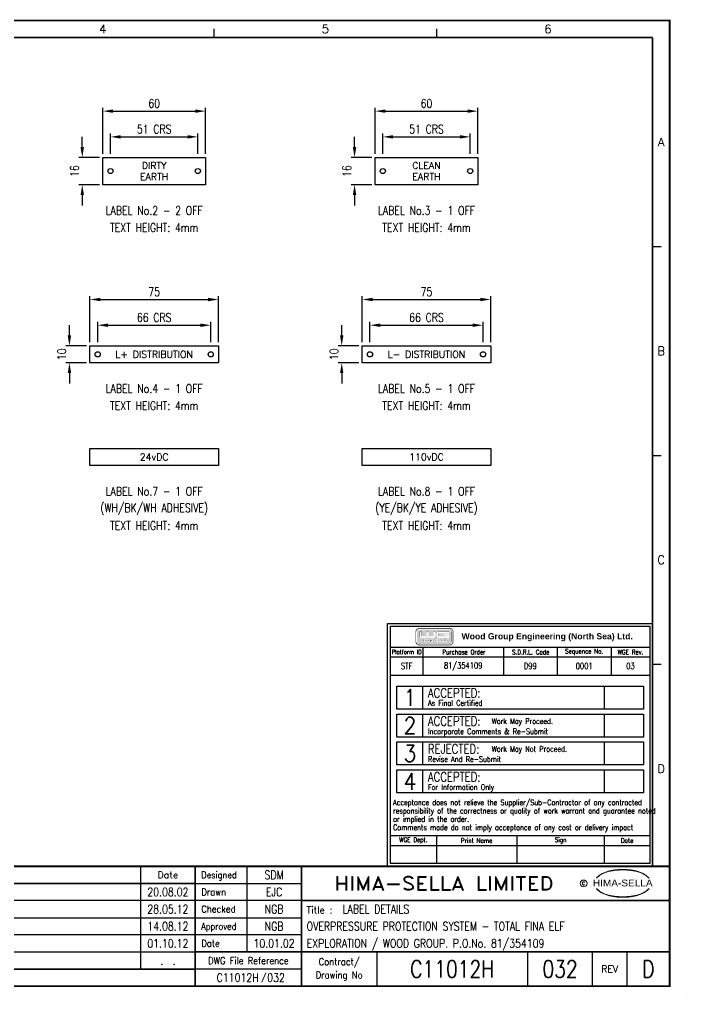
# Model space of a CAD drawing. Extents: x 0 to 828, y 0 to 570.
# Drawn here: x 438 to 828, y 0 to 570 of the extents above; entities that cross this region are included whole.
import ezdxf
from ezdxf.enums import TextEntityAlignment as Align

# ---------------------------------------------------------------- set-up
doc = ezdxf.new("R2010")
doc.units = 0
doc.header["$LTSCALE"] = 2
doc.header["$MEASUREMENT"] = 0
doc.linetypes.add('CONTINU', pattern=[0])
doc.layers.get('0').update_dxf_attribs({"linetype": 'CONTINUOUS'})
for name, color, linetype in [('COL', 2, 'CONTINU'), ('DIM', 3, 'CONTINUOUS'), ('ELAC003$', 7, 'CONTINUOUS'), ('LINE', 1, 'CONTINUOUS'), ('ROW', 2, 'CONTINU'), ('TEXT', 2, 'CONTINUOUS'), ('UPS', 2, 'CONTINUOUS')]:
    doc.layers.add(name, color=color, linetype=linetype)
doc.styles.add('ARIAL', font='ARIAL.TTF', dxfattribs={"height": 2.5})
doc.styles.add('ROMAND', font='ROMAND')
doc.styles.add('ROMANS', font='romans.shx', dxfattribs={"width": 0.8})
doc.dimstyles.get("Standard").update_dxf_attribs({"dimtxt": 0.18, "dimasz": 0.18, "dimexe": 0.18, "dimexo": 0.0625, "dimgap": 0.09, "dimtad": 0, "dimtih": 1, "dimtoh": 1, "dimdec": 4, "dimzin": 0, "dimdsep": 46, "dimtxsty": 'STANDARD', "dimcen": 0.09, "dimadec": 0, "dimazin": 0, "dimtfac": 1, "dimtdec": 4, "dimtofl": 0, "dimtmove": 0, "dimatfit": 3, "dimfxl": 1, "dimtolj": 1, "dimtzin": 0, "dimarcsym": 0})

# ---------------------------------------------------------------- blocks, each defined once
blk = doc.blocks.new('*D10')
at = {"layer": 'DIM'}
for p, q in [((646, 492), (646, 519)), ((652, 517), (700, 517)), ((706, 492), (706, 519))]:
    blk.add_line(p, q, dxfattribs=at)
for points in [[(652, 518), (652, 516), (646, 517)], [(700, 518), (700, 516), (706, 517)]]:
    blk.add_solid(points, dxfattribs=at)
at = {"layer": 'DIM', "color": 2, "insert": (676, 521.5), "char_height": 5, "attachment_point": 5, "style": 'ROMANS'}
blk.add_mtext('\\A1;60', dxfattribs=at)
blk = doc.blocks.new('*D11')
at = {"layer": 'DIM'}
for p, q in [((650.5, 492), (650.5, 504)), ((701.5, 492), (701.5, 504)), ((656.5, 502), (695.5, 502))]:
    blk.add_line(p, q, dxfattribs=at)
for points in [[(656.5, 503), (656.5, 501), (650.5, 502)], [(695.5, 503), (695.5, 501), (701.5, 502)]]:
    blk.add_solid(points, dxfattribs=at)
at = {"layer": 'DIM', "color": 2, "insert": (676, 506.5), "char_height": 5, "attachment_point": 5, "style": 'ROMANS'}
blk.add_mtext('\\A1;51 CRS', dxfattribs=at)
blk = doc.blocks.new('*D12')
at = {"layer": 'DIM'}
for p, q in [((638.5, 382), (638.5, 409)), ((644.5, 407), (707.5, 407)), ((713.5, 382), (713.5, 409))]:
    blk.add_line(p, q, dxfattribs=at)
for points in [[(644.5, 408), (644.5, 406), (638.5, 407)], [(707.5, 408), (707.5, 406), (713.5, 407)]]:
    blk.add_solid(points, dxfattribs=at)
at = {"layer": 'DIM', "color": 2, "insert": (676, 411.5), "char_height": 5, "attachment_point": 5, "style": 'ROMANS'}
blk.add_mtext('\\A1;75', dxfattribs=at)
blk = doc.blocks.new('*D13')
at = {"layer": 'DIM'}
for p, q in [((643, 382), (643, 394)), ((709, 382), (709, 394)), ((649, 392), (703, 392))]:
    blk.add_line(p, q, dxfattribs=at)
for points in [[(649, 393), (649, 391), (643, 392)], [(703, 393), (703, 391), (709, 392)]]:
    blk.add_solid(points, dxfattribs=at)
at = {"layer": 'DIM', "color": 2, "insert": (676, 396.5), "char_height": 5, "attachment_point": 5, "style": 'ROMANS'}
blk.add_mtext('\\A1;66 CRS', dxfattribs=at)
blk = doc.blocks.new('*D14')
at = {"layer": 'DIM'}
for p, q in [((479.5, 382), (479.5, 409)), ((485.5, 407), (548.5, 407)), ((554.5, 382), (554.5, 409))]:
    blk.add_line(p, q, dxfattribs=at)
for points in [[(485.5, 408), (485.5, 406), (479.5, 407)], [(548.5, 408), (548.5, 406), (554.5, 407)]]:
    blk.add_solid(points, dxfattribs=at)
at = {"layer": 'DIM', "color": 2, "insert": (517, 411.5), "char_height": 5, "attachment_point": 5, "style": 'ROMANS'}
blk.add_mtext('\\A1;75', dxfattribs=at)
blk = doc.blocks.new('*D15')
at = {"layer": 'DIM'}
for p, q in [((484, 382), (484, 394)), ((550, 382), (550, 394)), ((490, 392), (544, 392))]:
    blk.add_line(p, q, dxfattribs=at)
for points in [[(490, 393), (490, 391), (484, 392)], [(544, 393), (544, 391), (550, 392)]]:
    blk.add_solid(points, dxfattribs=at)
at = {"layer": 'DIM', "color": 2, "insert": (517, 396.5), "char_height": 5, "attachment_point": 5, "style": 'ROMANS'}
blk.add_mtext('\\A1;66 CRS', dxfattribs=at)
blk = doc.blocks.new('*D16')
at = {"layer": 'DIM'}
for p, q in [((467.5, 386), (467.5, 392)), ((477.5, 380), (465.5, 380)), ((477.5, 370), (465.5, 370)), ((467.5, 364), (467.5, 358))]:
    blk.add_line(p, q, dxfattribs=at)
for points in [[(466.5, 386), (468.5, 386), (467.5, 380)], [(466.5, 364), (468.5, 364), (467.5, 370)]]:
    blk.add_solid(points, dxfattribs=at)
at = {"layer": 'DIM', "color": 2, "insert": (463, 375), "char_height": 5, "attachment_point": 5, "rotation": 90, "style": 'ROMANS'}
blk.add_mtext('\\A1;10', dxfattribs=at)
blk = doc.blocks.new('*D17')
at = {"layer": 'DIM'}
for p, q in [((626.5, 386), (626.5, 392)), ((636.5, 380), (624.5, 380)), ((636.5, 370), (624.5, 370)), ((626.5, 364), (626.5, 358))]:
    blk.add_line(p, q, dxfattribs=at)
for points in [[(625.5, 386), (627.5, 386), (626.5, 380)], [(625.5, 364), (627.5, 364), (626.5, 370)]]:
    blk.add_solid(points, dxfattribs=at)
at = {"layer": 'DIM', "color": 2, "insert": (622, 375), "char_height": 5, "attachment_point": 5, "rotation": 90, "style": 'ROMANS'}
blk.add_mtext('\\A1;10', dxfattribs=at)
blk = doc.blocks.new('*D18')
at = {"layer": 'DIM'}
for p, q in [((487, 492), (487, 519)), ((493, 517), (541, 517)), ((547, 492), (547, 519))]:
    blk.add_line(p, q, dxfattribs=at)
for points in [[(493, 518), (493, 516), (487, 517)], [(541, 518), (541, 516), (547, 517)]]:
    blk.add_solid(points, dxfattribs=at)
at = {"layer": 'DIM', "color": 2, "insert": (517, 521.5), "char_height": 5, "attachment_point": 5, "style": 'ROMANS'}
blk.add_mtext('\\A1;60', dxfattribs=at)
blk = doc.blocks.new('*D19')
at = {"layer": 'DIM'}
for p, q in [((475, 496), (475, 502)), ((485, 490), (473, 490)), ((485, 474), (473, 474)), ((475, 468), (475, 462))]:
    blk.add_line(p, q, dxfattribs=at)
for points in [[(474, 496), (476, 496), (475, 490)], [(474, 468), (476, 468), (475, 474)]]:
    blk.add_solid(points, dxfattribs=at)
at = {"layer": 'DIM', "color": 2, "insert": (470.5, 482), "char_height": 5, "attachment_point": 5, "rotation": 90, "style": 'ROMANS'}
blk.add_mtext('\\A1;16', dxfattribs=at)
blk = doc.blocks.new('*D20')
at = {"layer": 'DIM'}
for p, q in [((491.5, 492), (491.5, 504)), ((542.5, 492), (542.5, 504)), ((497.5, 502), (536.5, 502))]:
    blk.add_line(p, q, dxfattribs=at)
for points in [[(497.5, 503), (497.5, 501), (491.5, 502)], [(536.5, 503), (536.5, 501), (542.5, 502)]]:
    blk.add_solid(points, dxfattribs=at)
at = {"layer": 'DIM', "color": 2, "insert": (517, 506.5), "char_height": 5, "attachment_point": 5, "style": 'ROMANS'}
blk.add_mtext('\\A1;51 CRS', dxfattribs=at)
blk = doc.blocks.new('*D21')
at = {"layer": 'DIM'}
for p, q in [((634, 496), (634, 502)), ((644, 490), (632, 490)), ((644, 474), (632, 474)), ((634, 468), (634, 462))]:
    blk.add_line(p, q, dxfattribs=at)
for points in [[(633, 496), (635, 496), (634, 490)], [(633, 468), (635, 468), (634, 474)]]:
    blk.add_solid(points, dxfattribs=at)
at = {"layer": 'DIM', "color": 2, "insert": (629.5, 482), "char_height": 5, "attachment_point": 5, "rotation": 90, "style": 'ROMANS'}
blk.add_mtext('\\A1;16', dxfattribs=at)
blk = doc.blocks.new('HS-A3-02')
at = {"color": 1}
for p, q in [((552, 560), (552, 565)), ((682, 560), (682, 565)), ((808, 438), (813, 438)), ((808, 316), (813, 316)), ((808, 194), (813, 194)), ((509, 76), (509, 16)), ((571, 76), (571, 26)), ((541, 66), (603, 66)), ((603, 56), (228, 56)), ((228, 46), (603, 46)), ((603, 36), (228, 36)), ((228, 26), (541, 26)), ((647, 26), (647, 6)), ((735, 26), (735, 6)), ((773, 6), (773, 26)), ((793, 26), (793, 6)), ((603, 16), (541, 16)), ((827.8, 0), (827.8, 0.05))]:
    blk.add_line(p, q, dxfattribs=at)
at = {"color": 1, "const_width": 1}
blk.add_lwpolyline([(32, 6), (818, 6), (818, 570), (32, 570)], close=True, dxfattribs=at)
for points in [[(32, 560), (808, 560)], [(808, 76), (808, 560)], [(818, 76), (32, 76)], [(541, 76), (541, 6)], [(603, 6), (603, 76)], [(541, 66), (148, 66)], [(818, 56), (603, 56)], [(541, 26), (818, 26)], [(541, 16), (228, 16)]]:
    blk.add_lwpolyline(points, dxfattribs=at)
at = {"color": 3, "lineweight": 13}
blk.add_circle((767.759, 66), 2, dxfattribs=at)
for centre, radius, start, end in [((790.4838, 42.7288), 31.4562, 89.7805, 93.1738), ((790.7252, 42.7288), 31.4562, 86.8262, 90.2195), ((785.208, 58.6554), 14.4801, 106.0532, 133.5024), ((785.7526, 59.027), 14.5999, 130.419, 136.057), ((784.2298, 61.2002), 11.9608, 122.244, 131.6154), ((783.504, 62.5638), 10.4209, 111.8206, 122.8668), ((787.5544, 54.3984), 19.5201, 107.5931, 113.9452), ((790.1982, 41.993), 31.8733, 89.2698, 106.3911), ((788.1956, 52.03), 21.9718, 96.0146, 107.3203), ((790.5866, 37.6198), 36.5635, 92.8917, 97.3734), ((791.0106, 41.993), 31.8733, 73.6089, 90.7302), ((790.6224, 37.6198), 36.5635, 82.6266, 87.1083), ((793.0134, 52.03), 21.9718, 72.6797, 83.9854), ((793.6544, 54.3984), 19.5201, 66.0548, 72.4069), ((796.001, 58.6554), 14.4801, 46.4976, 73.9468), ((797.7048, 62.5638), 10.4209, 57.1332, 68.1794), ((796.979, 61.2002), 11.9608, 48.3846, 57.756), ((795.4564, 59.027), 14.5999, 43.943, 49.581), ((785.208, 73.4616), 14.4801, 226.4976, 253.9468), ((785.7526, 73.09), 14.5999, 223.943, 229.581), ((796.001, 73.4616), 14.4801, 286.0532, 313.5024), ((795.4564, 73.09), 14.5999, 310.419, 316.057), ((784.2298, 70.917), 11.9608, 228.3846, 237.756), ((783.504, 69.5532), 10.4209, 237.1332, 248.1794), ((787.5544, 77.7186), 19.5201, 246.0548, 252.4069), ((790.1982, 90.124), 31.8733, 253.6089, 270.7302), ((788.1956, 80.087), 21.9718, 252.6797, 263.9854), ((790.5866, 94.4972), 36.5635, 262.6266, 267.1083), ((790.4838, 89.3882), 31.4562, 266.8262, 270.2195), ((791.0106, 90.124), 31.8733, 269.2698, 286.3911), ((790.7252, 89.3882), 31.4562, 269.7805, 273.1738), ((790.6224, 94.4972), 36.5635, 272.8917, 277.3734), ((793.0134, 80.087), 21.9718, 276.0146, 287.3203), ((793.6544, 77.7186), 19.5201, 287.5931, 293.9452), ((797.7048, 69.5532), 10.4209, 291.8206, 302.8668), ((796.979, 70.917), 11.9608, 302.244, 311.6154)]:
    blk.add_arc(centre, radius, start, end, dxfattribs=at)
at = {"color": 2, "style": 'ROMAND'}
for s, p in [('4', (487, 565)), ('5', (617, 565)), ('6', (747, 565)), ('A', (813, 499)), ('B', (813, 377)), ('C', (813, 255)), ('D', (813, 133))]:
    blk.add_text(s, height=5, dxfattribs=at).set_placement(p, align=Align.MIDDLE)
at = {"color": 4, "style": 'ROMAND'}
blk.add_text('Date', height=4, dxfattribs=at).set_placement((525, 69), align=Align.CENTER)
for s, width, p in [('Designed', 0.87, (544.5, 69)), ('Drawn', 0.9, (544.5, 59)), ('Checked', 0.9, (544.5, 49)), ('Approved', 0.85, (544.5, 39)), ('Date', 0.9, (544.5, 29))]:
    blk.add_text(s, height=4, dxfattribs=dict(at, width=width)).set_placement(p)
at = {"color": 1, "style": 'ROMAND', "width": 1.15}
blk.add_text('HIMA-SELLA LIMITED', height=8, dxfattribs=at).set_placement((686.193, 66), align=Align.MIDDLE)
at = {"color": 3, "lineweight": 13, "style": 'ROMANS', "width": 0.8}
blk.add_text('C', height=2, dxfattribs=at).set_placement((767.6872, 65), align=Align.CENTER)
at = {"color": 1, "style": 'ARIAL', "width": 1.05}
blk.add_text('HIMA-SELLA', height=4, dxfattribs=at).set_placement((790.6044, 64.2586), align=Align.CENTER)
at = {"color": 4, "style": 'ROMAND'}
blk.add_text('Title :', height=4, dxfattribs=at).set_placement((606, 48.5))
at = {"color": 4, "style": 'ROMAND', "width": 0.9}
for s, p in [('DWG File Reference', (572, 21)), ('Contract/', (625, 20)), ('Drawing No', (625, 12))]:
    blk.add_text(s, height=4, dxfattribs=at).set_placement(p, align=Align.MIDDLE)
at = {"color": 4, "style": 'ROMAND'}
blk.add_text('REV', height=4, dxfattribs=at).set_placement((783, 16), align=Align.MIDDLE)
at = {"color": 2, "linetype": 'Continuous', "style": 'ROMANS', "width": 0.8}
blk.add_text('/', height=3.6, dxfattribs=at).set_placement((581, 11), align=Align.MIDDLE)
at = {"layer": 'COL', "style": 'ROMAND', "flags": 9}
for tag, p in [('COL1', (97, 565)), ('COL2', (227, 565)), ('COL3', (357, 565)), ('COL4', (487, 565)), ('COL5', (617, 565)), ('COL6', (747, 565))]:
    blk.add_attdef(tag, p, '', height=5, dxfattribs=at)
at = {"layer": 'ROW', "style": 'ROMAND', "flags": 9}
for tag, p in [('ROW1', (813, 499)), ('ROW2', (813, 377)), ('ROW3', (813, 255)), ('ROW4', (813, 133))]:
    blk.add_attdef(tag, p, '', height=5, dxfattribs=at)
at = {"layer": 'UPS', "style": 'ROMANS', "width": 0.8, "flags": 8}
for tag, height, p in [('PLANOS->NR1', 5, (216, 68.5)), ('PLANOS->VERIF', 5, (587, 68.5)), ('PLANOS->NR2', 5, (216, 58.5)), ('PLANOS->CANVI1', 5, (238, 58.5)), ('PLANOS->NCAN1', 5, (318, 58.5)), ('PLANOS->DCAN1', 5, (525, 58.5)), ('PLANOS->ORIG', 5, (587, 58.5)), ('PLANOS->CANVI2', 5, (238, 48.5)), ('PLANOS->NCAN2', 5, (318, 48.5)), ('PLANOS->DCAN2', 5, (525, 48.5)), ('PLANOS->HECHF', 5, (587, 48.5)), ('PLANOS->CANVI3', 5, (238, 38.5)), ('PLANOS->NCAN3', 5, (318, 38.5)), ('PLANOS->DCAN3', 5, (525, 38.5)), ('PLANOS->HECHD', 5, (587, 38.5)), ('PLANOS->CANVI4', 5, (238, 28.5)), ('PLANOS->NCAN4', 5, (318, 28.5)), ('PLANOS->DCAN4', 5, (525, 28.5)), ('PLANOS->DATACREA', 5, (587, 28.5)), ('PLANOS->CANVI5', 5, (238, 18.5)), ('PLANOS->NCAN5', 5, (318, 18.5)), ('PLANOS->DCAN5', 5, (525, 18.5)), ('PROJS->DESCPRO3', 10, (691, 11)), ('PLANOS->PLANO', 10, (754, 11)), ('PLANOS->USER', 10, (805.5, 11))]:
    blk.add_attdef(tag, text='', height=height, dxfattribs=at).set_placement(p, align=Align.CENTER)
at = {"layer": 'UPS', "style": 'ROMANS', "width": 2.7474, "flags": 8}
blk.add_attdef('PLANOS->MCAN1', text='', height=5, rotation=0.069611, dxfattribs=at).set_placement((332, 63.2886), (506, 63.5), align=Align.FIT)
at = {"layer": 'UPS', "style": 'ROMANS', "flags": 8}
for tag, width, p, p2 in [('PLANOS->MCAN2', 2.6868, (332, 53.5), (506, 53.5)), ('PLANOS->MCAN3', 2.6868, (332, 43.5), (506, 43.5)), ('PLANOS->MCAN4', 2.6769, (332, 33.5), (506, 33.5)), ('PLANOS->MCAN5', 2.6868, (332, 23.5), (506, 23.5))]:
    blk.add_attdef(tag, text='', height=5, dxfattribs=dict(at, width=width)).set_placement(p, p2, align=Align.FIT)
at = {"layer": 'UPS', "style": 'ROMANS', "width": 0.8, "flags": 8}
blk.add_attdef('PLANOS->DENOM', (627, 48.5), '', height=5, dxfattribs=at)
at = {"layer": 'UPS', "color": 4, "style": 'ROMANS', "width": 0.8, "flags": 8}
for tag, p in [('PROJS->DESCPRO1', (606, 38.5)), ('PROJS->DESCPRO2', (606, 28.5))]:
    blk.add_attdef(tag, p, '', height=5, dxfattribs=at)
at = {"layer": 'UPS', "style": 'ROMANS', "width": 0.8, "flags": 8}
blk.add_attdef('PLANOS->PROTOTIPO', text='', height=5, dxfattribs=at).set_placement((119, 11.625), align=Align.MIDDLE)
for tag, p in [('PLANOS->OBS4', (234, 11)), ('PLANOS->PLANO', (583, 11))]:
    blk.add_attdef(tag, text='', height=5, dxfattribs=at).set_placement(p, align=Align.MIDDLE_LEFT)
blk.add_attdef('PROJS->NOMPRO', text='', height=5, dxfattribs=at).set_placement((578, 11), align=Align.MIDDLE_RIGHT)

msp = doc.modelspace()

# ---------------------------------------------------------------- hatches: boundary and pattern name
at = {"linetype": 'Continuous'}
h = msp.add_hatch(color=1, dxfattribs=at)
edge = h.paths.add_edge_path(flags=16)
edge.add_line((683.25222, 212.11452), (689.15168, 212.11452))
edge.add_line((689.15168, 212.11452), (689.15168, 213.11502))
edge.add_line((689.15168, 213.11502), (682.7397, 213.11502))
edge.add_arc((682.73972, 212.3847), 0.73032, 90.0013265, 179.9986735)
edge.add_line((682.0094, 212.38472), (682.0094, 210.0496))
edge.add_arc((682.73971, 210.04963), 0.73031, 180.0021111, 269.999458)
edge.add_line((682.7397, 209.31932), (689.15168, 209.31932))
edge.add_line((689.15168, 209.31932), (689.15168, 211.53028))
edge.add_line((689.15168, 211.53028), (685.14236, 211.53028))
edge.add_line((685.14236, 211.53028), (685.14236, 210.87302))
edge.add_line((685.14236, 210.87302), (688.2169, 210.87302))
edge.add_line((688.2169, 210.87302), (688.2169, 210.24496))
edge.add_line((688.2169, 210.24496), (683.25222, 210.24496))
edge.add_arc((683.25223, 210.50057), 0.25561, 180.0013265, 269.9986735, ccw=False)
edge.add_line((682.99662, 210.50056), (682.99662, 211.85892))
edge.add_arc((683.25223, 211.85891), 0.25561, 90.0013265, 179.9986735, ccw=False)
edge = h.paths.add_edge_path(flags=16)
edge.add_arc((685.32783, 207.93951), 0.45872, 359.7165363, 449.7138832)
edge.add_line((685.33012, 208.39822), (684.5001, 208.39822))
edge.add_arc((684.50239, 207.9395), 0.45873, 90.2848616, 180.2822085)
edge.add_line((684.04366, 207.93724), (684.04366, 207.52646))
edge.add_arc((684.5024, 207.52419), 0.45874, 179.7165487, 269.7138956)
edge.add_line((684.5001, 207.06546), (685.33012, 207.06546))
edge.add_arc((685.32782, 207.52418), 0.45873, 270.2873596, 360.2847066)
edge.add_line((685.78654, 207.52646), (685.78654, 207.93724))
edge = h.paths.add_edge_path(flags=0)
edge.add_arc((688.5582, 207.90301), 0.16203, -90, 90, ccw=False)
edge.add_line((688.5582, 207.74098), (688.1432, 207.74098))
edge.add_arc((688.1432, 207.90301), 0.16203, 90, 270, ccw=False)
edge.add_line((688.1432, 208.06504), (688.5582, 208.06504))
edge = h.paths.add_edge_path(flags=16)
edge.add_line((688.04162, 207.06546), (688.04162, 207.3795))
edge.add_line((688.04162, 207.3795), (688.58964, 207.3795))
edge.add_arc((688.58964, 207.88886), 0.50936, 270, 450)
edge.add_line((688.58964, 208.39822), (687.65532, 208.39822))
edge.add_line((687.65532, 208.39822), (687.65532, 207.06546))
edge.add_line((687.65532, 207.06546), (688.04162, 207.06546))
edge = h.paths.add_edge_path(flags=16)
edge.add_line((686.87232, 207.39866), (686.56296, 207.39866))
edge.add_arc((686.56411, 207.62803), 0.22937, 179.7165487, 269.7138956, ccw=False)
edge.add_line((686.33474, 207.62916), (686.33474, 208.39822))
edge.add_line((686.33474, 208.39822), (685.89902, 208.39822))
edge.add_line((685.89902, 208.39822), (685.89902, 207.52646))
edge.add_arc((686.35775, 207.52418), 0.45873, 179.7152934, 269.7126404)
edge.add_line((686.35544, 207.06546), (687.07982, 207.06546))
edge.add_arc((687.07753, 207.52419), 0.45874, 270.2861044, 360.2834513)
edge.add_line((687.53626, 207.52646), (687.53626, 208.39822))
edge.add_line((687.53626, 208.39822), (687.10054, 208.39822))
edge.add_line((687.10054, 208.39822), (687.10054, 207.62916))
edge.add_arc((686.87118, 207.62803), 0.22937, -89.7138956, 0.2834513, ccw=False)
edge = h.paths.add_edge_path(flags=0)
edge.add_arc((685.12146, 207.83567), 0.22937, 359.7165487, 449.7138956)
edge.add_line((685.1226, 208.06504), (684.7076, 208.06504))
edge.add_arc((684.70875, 207.83567), 0.22937, 90.2861044, 180.2834513)
edge.add_line((684.47938, 207.83454), (684.47938, 207.62916))
edge.add_arc((684.70875, 207.62803), 0.22937, 179.7165487, 269.7138956)
edge.add_line((684.7076, 207.39866), (685.1226, 207.39866))
edge.add_arc((685.12146, 207.62803), 0.22937, 270.2861044, 360.2834513)
edge.add_line((685.35082, 207.62916), (685.35082, 207.83454))
edge = h.paths.add_edge_path(flags=0)
edge.add_arc((677.40879, 207.83568), 0.22936, 359.7140381, 449.7113851)
edge.add_line((677.40994, 208.06504), (676.99492, 208.06504))
edge.add_arc((676.99607, 207.83567), 0.22937, 90.2861044, 180.2834513)
edge.add_line((676.7667, 207.83454), (676.7667, 207.62916))
edge.add_arc((676.99607, 207.62803), 0.22937, 179.7165487, 269.7138956)
edge.add_line((676.99492, 207.39866), (677.40994, 207.39866))
edge.add_arc((677.40879, 207.62802), 0.22936, 270.2886149, 360.2859619)
edge.add_line((677.63814, 207.62916), (677.63814, 207.83454))
edge = h.paths.add_edge_path(flags=16)
edge.add_arc((677.61516, 207.9395), 0.45873, 359.7177915, 449.7151384)
edge.add_line((677.61744, 208.39822), (676.78742, 208.39822))
edge.add_arc((676.78971, 207.9395), 0.45873, 90.2848616, 180.2822085)
edge.add_line((676.33098, 207.93724), (676.33098, 207.52646))
edge.add_arc((676.78972, 207.52419), 0.45874, 179.7165487, 269.7138956)
edge.add_line((676.78742, 207.06546), (677.61744, 207.06546))
edge.add_arc((677.61515, 207.52419), 0.45874, 270.2861044, 360.2834513)
edge.add_line((678.07388, 207.52646), (678.07388, 207.93724))
edge = h.paths.add_edge_path(flags=0)
edge.add_arc((675.52866, 207.83567), 0.22937, 359.7165487, 449.7138956)
edge.add_line((675.5298, 208.06504), (675.1148, 208.06504))
edge.add_arc((675.11595, 207.83567), 0.22937, 90.2861044, 180.2834513)
edge.add_line((674.88658, 207.83454), (674.88658, 207.62916))
edge.add_arc((675.11595, 207.62803), 0.22937, 179.7165487, 269.7138956)
edge.add_line((675.1148, 207.39866), (675.5298, 207.39866))
edge.add_arc((675.52866, 207.62803), 0.22937, 270.2861044, 360.2834513)
edge.add_line((675.75802, 207.62916), (675.75802, 207.83454))
h.paths.add_polyline_path([(674.47276, 208.39732), (674.0492, 207.06818), (673.62562, 207.06818), (673.3043, 207.90802), (672.98296, 207.06818), (672.5594, 207.06818), (672.13582, 208.39732), (672.53018, 208.39732), (672.79308, 207.54288), (673.12902, 208.39002), (673.47956, 208.39002), (673.8155, 207.54288), (674.093, 208.39732)], flags=16)
edge = h.paths.add_edge_path(flags=16)
edge.add_arc((675.73502, 207.9395), 0.45873, 359.7177915, 449.7151384)
edge.add_line((675.7373, 208.39822), (674.90728, 208.39822))
edge.add_arc((674.90958, 207.93951), 0.45872, 90.2861168, 180.2834637)
edge.add_line((674.45086, 207.93724), (674.45086, 207.52646))
edge.add_arc((674.90959, 207.52418), 0.45873, 179.7152934, 269.7126404)
edge.add_line((674.90728, 207.06546), (675.7373, 207.06546))
edge.add_arc((675.73501, 207.52419), 0.45874, 270.2861044, 360.2834513)
edge.add_line((676.19374, 207.52646), (676.19374, 207.93724))
edge = h.paths.add_edge_path(flags=0)
edge.add_arc((679.22306, 207.62803), 0.22937, 270.2861044, 360.2834513)
edge.add_line((679.45242, 207.62916), (679.45242, 207.83454))
edge.add_arc((679.22306, 207.83567), 0.22937, 359.7165487, 449.7138956)
edge.add_line((679.2242, 208.06504), (678.53906, 208.06504))
edge.add_line((678.53906, 208.06504), (678.53906, 207.39866))
edge.add_line((678.53906, 207.39866), (679.2242, 207.39866))
edge = h.paths.add_edge_path(flags=16)
edge.add_arc((679.42942, 207.9395), 0.45873, 359.7177915, 449.7151384)
edge.add_line((679.4317, 208.39822), (678.16322, 208.39822))
edge.add_line((678.16322, 208.39822), (678.16322, 207.06546))
edge.add_line((678.16322, 207.06546), (679.4317, 207.06546))
edge.add_arc((679.42941, 207.52419), 0.45874, 270.2861044, 360.2834513)
edge.add_line((679.88814, 207.52646), (679.88814, 207.93724))
edge = h.paths.add_edge_path(flags=16)
edge.add_arc((681.76008, 207.97832), 0.08672, 0.0013265, 89.9986735)
edge.add_line((681.76008, 208.06504), (681.23162, 208.06504))
edge.add_arc((681.23277, 207.83567), 0.22937, 90.2861044, 180.2834513)
edge.add_line((681.0034, 207.83454), (681.0034, 207.62916))
edge.add_arc((681.23277, 207.62803), 0.22937, 179.7165487, 269.7138956)
edge.add_line((681.23162, 207.39866), (681.76008, 207.39866))
edge.add_arc((681.76008, 207.48537), 0.08671, 270, 450)
edge.add_line((681.76008, 207.57208), (681.40954, 207.57208))
edge.add_line((681.40954, 207.57208), (681.40954, 207.80578))
edge.add_line((681.40954, 207.80578), (682.25668, 207.80578))
edge.add_line((682.25668, 207.80578), (682.25668, 207.52646))
edge.add_arc((681.79795, 207.52419), 0.45874, -89.7138956, 0.2834513, ccw=False)
edge.add_line((681.80024, 207.06546), (681.02412, 207.06546))
edge.add_arc((681.02642, 207.52419), 0.45874, 179.7165487, 269.7138956, ccw=False)
edge.add_line((680.56768, 207.52646), (680.56768, 207.93724))
edge.add_arc((681.02641, 207.9395), 0.45873, 90.2848616, 180.2822085, ccw=False)
edge.add_line((681.02412, 208.39822), (681.80024, 208.39822))
edge.add_arc((681.79796, 207.9395), 0.45873, -0.2822085, 89.7151384, ccw=False)
edge.add_line((682.25668, 207.93724), (682.25668, 207.90802))
edge.add_line((682.25668, 207.90802), (681.8468, 207.90802))
edge.add_line((681.8468, 207.90802), (681.8468, 207.97832))
edge = h.paths.add_edge_path(flags=0)
edge.add_line((682.89626, 208.06504), (683.31128, 208.06504))
edge.add_arc((683.31128, 207.90301), 0.16203, -90, 90, ccw=False)
edge.add_line((683.31128, 207.74098), (682.89626, 207.74098))
edge.add_arc((682.89626, 207.90301), 0.16203, 90, 270, ccw=False)
edge = h.paths.add_edge_path(flags=16)
edge.add_line((683.53652, 207.06546), (683.85208, 207.06546))
edge.add_line((683.85208, 207.06546), (683.85208, 207.3795))
edge.add_arc((683.69005, 207.3795), 0.16203, 0.0004008, 81.621205)
edge.add_arc((683.34266, 207.8889), 0.50943, 316.7426493, 359.9956749)
edge.add_arc((683.3427, 207.88884), 0.50938, 0.0024514, 89.9997983)
edge.add_line((683.3427, 208.39822), (682.4084, 208.39822))
edge.add_line((682.4084, 208.39822), (682.4084, 207.06546))
edge.add_line((682.4084, 207.06546), (682.7947, 207.06546))
edge.add_line((682.7947, 207.06546), (682.7947, 207.3795))
edge.add_line((682.7947, 207.3795), (683.3745, 207.3795))
edge.add_arc((683.37449, 207.21747), 0.16203, -0.0022096, 89.9951373, ccw=False)
edge.add_line((683.53652, 207.21746), (683.53652, 207.06546))
edge = h.paths.add_edge_path()
edge.add_line((690.8067, 212.8156), (690.8067, 207.3676))
edge.add_arc((689.34609, 207.36763), 1.46061, 270.0013265, 359.9986735, ccw=False)
edge.add_line((689.34612, 205.90702), (671.96056, 205.90702))
edge.add_arc((671.96059, 207.36764), 1.46062, 180.0017188, 269.9990657, ccw=False)
edge.add_line((670.49996, 207.3676), (670.49996, 212.8156))
edge.add_arc((671.96059, 212.81556), 1.46062, 90.0009343, 179.9982812, ccw=False)
edge.add_line((671.96056, 214.27618), (689.34612, 214.27618))
edge.add_arc((689.34609, 212.81557), 1.46061, 0.0013265, 89.9986735, ccw=False)
edge = h.paths.add_edge_path(flags=16)
edge.add_line((672.1066, 213.11502), (673.08484, 213.11502))
edge.add_line((673.08484, 213.11502), (673.08484, 210.55898))
edge.add_arc((673.34045, 210.55899), 0.25561, 180.0013265, 269.9986735)
edge.add_line((673.34044, 210.30338), (675.85866, 210.30338))
edge.add_arc((675.85867, 210.559), 0.25562, 269.999085, 359.9964319)
edge.add_line((676.11428, 210.55898), (676.11428, 213.11502))
edge.add_line((676.11428, 213.11502), (677.0925, 213.11502))
edge.add_line((677.0925, 213.11502), (677.0925, 210.55898))
edge.add_arc((677.34811, 210.55899), 0.25561, 180.0013265, 269.9986735)
edge.add_line((677.3481, 210.30338), (679.86634, 210.30338))
edge.add_arc((679.86634, 210.55899), 0.25561, 270.0013265, 359.9986735)
edge.add_line((680.12194, 210.55898), (680.12194, 213.11502))
edge.add_line((680.12194, 213.11502), (681.10016, 213.11502))
edge.add_line((681.10016, 213.11502), (681.10016, 210.0496))
edge.add_arc((680.36987, 210.04962), 0.7303, 270.0013265, 359.9986735, ccw=False)
edge.add_line((680.36988, 209.31932), (677.33368, 209.31932))
edge.add_arc((677.33369, 210.04963), 0.73031, 180.0021111, 269.999458, ccw=False)
edge.add_arc((675.87309, 210.04962), 0.7303, 270.0013265, 359.9986735, ccw=False)
edge.add_line((675.8731, 209.31932), (672.8369, 209.31932))
edge.add_arc((672.83691, 210.04963), 0.73031, 180.0021111, 269.999458, ccw=False)
edge.add_line((672.1066, 210.0496), (672.1066, 213.11502))

# ---------------------------------------------------------------- linework, layer by layer
for points in [[(547, 474), (487, 474), (487, 490), (547, 490)], [(706, 474), (646, 474), (646, 490), (706, 490)], [(554.5, 370), (479.5, 370), (479.5, 380), (554.5, 380)], [(713.5, 370), (638.5, 370), (638.5, 380), (713.5, 380)], [(554.5, 310), (479.5, 310), (479.5, 320), (554.5, 320)], [(713.5, 310), (638.5, 310), (638.5, 320), (713.5, 320)]]:
    msp.add_lwpolyline(points, close=True)
for centre in [(491.5, 482), (542.5, 482), (650.5, 482), (701.5, 482), (484, 375), (550, 375), (643, 375), (709, 375)]:
    msp.add_circle(centre, 1.5)
at = {"layer": 'ELAC003$', "color": 3, "linetype": 'Continuous'}
for p, q in [((654.9038, 203.9116), (806.4052, 203.9116)), ((673.9078, 203.9116), (673.9078, 187.6996)), ((720.9532, 203.9116), (720.9532, 187.6996)), ((752.3168, 203.9116), (752.3168, 187.6996)), ((783.8128, 203.9116), (783.8128, 187.6996)), ((654.9038, 198.3304), (806.4052, 198.3304)), ((654.9038, 187.6996), (806.4052, 187.6996)), ((673.9078, 167.7408), (673.9078, 181.2948)), ((779.6928, 181.2948), (779.6928, 167.7408)), ((673.9078, 151.396), (673.9078, 164.9504)), ((779.6928, 164.9504), (779.6928, 151.396)), ((673.9078, 135.1846), (673.9078, 148.7386)), ((779.6928, 148.7386), (779.6928, 135.1846)), ((673.9078, 118.8398), (673.9078, 132.3938)), ((779.6928, 132.3938), (779.6928, 118.8398)), ((654.9038, 93.9392), (806.4052, 93.9392)), ((681.7488, 93.9392), (681.7488, 77.5944)), ((728.794, 93.9392), (728.794, 77.5944)), ((779.826, 93.9392), (779.826, 77.5944)), ((654.9038, 88.2252), (806.4052, 88.2252))]:
    msp.add_line(p, q, dxfattribs=at)
for points in [[(653.3092, 217.8644), (808, 217.8644), (808, 76), (653.3092, 76)], [(654.9038, 216.2696), (806.4052, 216.2696), (806.4052, 77.5944), (654.9038, 77.5944)], [(658.7578, 181.2948), (802.6838, 181.2948), (802.6838, 167.7408), (658.7578, 167.7408)], [(658.7578, 164.9504), (802.6838, 164.9504), (802.6838, 151.396), (658.7578, 151.396)], [(658.7578, 148.7386), (802.6838, 148.7386), (802.6838, 135.1846), (658.7578, 135.1846)], [(658.7578, 132.3938), (802.6838, 132.3938), (802.6838, 118.8398), (658.7578, 118.8398)]]:
    msp.add_lwpolyline(points, close=True, dxfattribs=at)
at = {"layer": 'LINE', "linetype": 'Continuous', "flags": 128}
for points, const_width in [([(691.537, 212.8156), (691.537, 207.3676, -0.4142), (689.3462, 205.1768), (671.9606, 205.1768, -0.4142), (669.7698, 207.3676), (669.7698, 212.8156, -0.4142), (671.9606, 215.0064), (689.3462, 215.0064, -0.4142)], 0.3652), ([(690.8068, 212.8156), (690.8068, 207.3676, -0.4142), (689.3462, 205.907), (671.9606, 205.907, -0.4142), (670.5, 207.3676), (670.5, 212.8156, -0.4142), (671.9606, 214.2762), (689.3462, 214.2762, -0.4142)], 0.0366), ([(683.2522, 212.1146), (689.1518, 212.1146), (689.1518, 213.115), (682.7398, 213.115, 0.4142), (682.0094, 212.3848), (682.0094, 210.0496, 0.4142), (682.7398, 209.3194), (689.1518, 209.3194), (689.1518, 211.5302), (685.1424, 211.5302), (685.1424, 210.873), (688.217, 210.873), (688.217, 210.245), (683.2522, 210.245, -0.4142), (682.9966, 210.5006), (682.9966, 211.859, -0.4142)], 0.0366), ([(676.1938, 207.9372, 0.4142), (675.7374, 208.3982), (674.9074, 208.3982, 0.4142), (674.451, 207.9372), (674.451, 207.5264, 0.4142), (674.9074, 207.0654), (675.7374, 207.0654, 0.4142), (676.1938, 207.5264)], 0.0366), ([(675.758, 207.8346, 0.4142), (675.5298, 208.065), (675.1148, 208.065, 0.4142), (674.8866, 207.8346), (674.8866, 207.6292, 0.4142), (675.1148, 207.3986), (675.5298, 207.3986, 0.4142), (675.758, 207.6292)], 0.0366), ([(678.074, 207.9372, 0.4142), (677.6176, 208.3982), (676.7874, 208.3982, 0.4142), (676.331, 207.9372), (676.331, 207.5264, 0.4142), (676.7874, 207.0654), (677.6176, 207.0654, 0.4142), (678.074, 207.5264)], 0.0366), ([(677.6382, 207.8346, 0.4142), (677.41, 208.065), (676.995, 208.065, 0.4142), (676.7668, 207.8346), (676.7668, 207.6292, 0.4142), (676.995, 207.3986), (677.41, 207.3986, 0.4142), (677.6382, 207.6292)], 0.0366), ([(679.8882, 207.9372, 0.4142), (679.4318, 208.3982), (678.1632, 208.3982), (678.1632, 207.0654), (679.4318, 207.0654, 0.4142), (679.8882, 207.5264)], 0.0366), ([(679.2242, 207.3986, 0.4142), (679.4524, 207.6292), (679.4524, 207.8346, 0.4142), (679.2242, 208.065), (678.5392, 208.065), (678.5392, 207.3986)], 0.0366), ([(681.8468, 207.9784, 0.4142), (681.7602, 208.065), (681.2316, 208.065, 0.4142), (681.0034, 207.8346), (681.0034, 207.6292, 0.4142), (681.2316, 207.3986), (681.7602, 207.3986, 1), (681.7602, 207.572), (681.4096, 207.572), (681.4096, 207.8058), (682.2568, 207.8058), (682.2568, 207.5264, -0.4142), (681.8004, 207.0654), (681.0242, 207.0654, -0.4142), (680.5678, 207.5264), (680.5678, 207.9372, -0.4142), (681.0242, 208.3982), (681.8004, 208.3982, -0.4142), (682.2568, 207.9372), (682.2568, 207.908), (681.8468, 207.908)], 0.0366), ([(683.5366, 207.0654), (683.8522, 207.0654), (683.8522, 207.3796, 0.372), (683.7138, 207.5398, 0.191), (683.8522, 207.8888, 0.4142), (683.3428, 208.3982), (682.4084, 208.3982), (682.4084, 207.0654), (682.7948, 207.0654), (682.7948, 207.3796), (683.3746, 207.3796, -0.4142), (683.5366, 207.2174)], 0.0366), ([(682.8964, 208.065), (683.3114, 208.065, -1), (683.3114, 207.741), (682.8964, 207.741, -1)], 0.0366), ([(685.7866, 207.9372, 0.4142), (685.3302, 208.3982), (684.5002, 208.3982, 0.4142), (684.0438, 207.9372), (684.0438, 207.5264, 0.4142), (684.5002, 207.0654), (685.3302, 207.0654, 0.4142), (685.7866, 207.5264)], 0.0366), ([(685.3508, 207.8346, 0.4142), (685.1226, 208.065), (684.7076, 208.065, 0.4142), (684.4794, 207.8346), (684.4794, 207.6292, 0.4142), (684.7076, 207.3986), (685.1226, 207.3986, 0.4142), (685.3508, 207.6292)], 0.0366), ([(686.8724, 207.3986), (686.563, 207.3986, -0.4142), (686.3348, 207.6292), (686.3348, 208.3982), (685.899, 208.3982), (685.899, 207.5264, 0.4142), (686.3556, 207.0654), (687.0798, 207.0654, 0.4142), (687.5364, 207.5264), (687.5364, 208.3982), (687.1006, 208.3982), (687.1006, 207.6292, -0.4142)], 0.0366), ([(688.0416, 207.0654), (688.0416, 207.3796), (688.5898, 207.3796, 1), (688.5898, 208.3982), (687.6554, 208.3982), (687.6554, 207.0654)], 0.0366), ([(688.5582, 208.065, -1), (688.5582, 207.741), (688.1432, 207.741, -1), (688.1432, 208.065)], 0.0366)]:
    msp.add_lwpolyline(points, format="xyb", close=True, dxfattribs=dict(at, const_width=const_width))
at = {"layer": 'LINE', "linetype": 'Continuous', "const_width": 0.0366, "flags": 128}
msp.add_lwpolyline([(672.1066, 210.0478), (672.1066, 213.115), (673.085, 213.115), (673.085, 210.559, 0.4142), (673.3406, 210.3034), (675.8588, 210.3034, 0.4142), (676.1144, 210.559), (676.1144, 213.115), (677.0926, 213.115), (677.0926, 210.559, 0.4142), (677.3482, 210.3034), (679.8664, 210.3034, 0.4142), (680.122, 210.559), (680.122, 213.115), (681.1002, 213.115), (681.1002, 210.0496, -0.4142), (680.37, 209.3194), (677.3338, 209.3194, -0.4142), (676.6034, 210.0496, -0.4142), (675.8732, 209.3194), (672.837, 209.3194, -0.4142), (672.1066, 210.0496), (672.1066, 213.115)], format="xyb", dxfattribs=at)
msp.add_lwpolyline([(674.4728, 208.3974), (674.0492, 207.0682), (673.6256, 207.0682), (673.3044, 207.908), (672.983, 207.0682), (672.5594, 207.0682), (672.1358, 208.3974), (672.5302, 208.3974), (672.7932, 207.5428), (673.129, 208.39), (673.4796, 208.39), (673.8156, 207.5428), (674.093, 208.3974)], close=True, dxfattribs=at)

# ---------------------------------------------------------------- block references
ref = msp.add_blockref('HS-A3-02', (0, 0))
ref.add_attrib('PROJS->DESCPRO3', 'C11012H', dxfattribs={"layer": 'UPS', "height": 10, "style": 'ROMANS', "width": 0.8, "flags": 8}).set_placement((691, 11), align=Align.CENTER)
ref.add_attrib('PLANOS->PLANO', '032', dxfattribs={"layer": 'UPS', "height": 10, "style": 'ROMANS', "width": 0.8, "flags": 8}).set_placement((754, 11), align=Align.CENTER)
ref.add_attrib('PROJS->NOMPRO', 'C11012H', dxfattribs={"layer": 'UPS', "height": 5, "style": 'ROMANS', "width": 0.8, "flags": 8}).set_placement((578, 11), align=Align.MIDDLE_RIGHT)
ref.add_attrib('PLANOS->PLANO', '032', dxfattribs={"layer": 'UPS', "height": 5, "style": 'ROMANS', "width": 0.8, "flags": 8}).set_placement((583, 11), align=Align.MIDDLE_LEFT)
ref.add_attrib('PLANOS->DATACREA', '10.01.02', dxfattribs={"layer": 'UPS', "height": 5, "style": 'ROMANS', "width": 0.8, "flags": 8}).set_placement((587, 28.5), align=Align.CENTER)
ref.add_attrib('PLANOS->DCAN5', '.  .', dxfattribs={"layer": 'UPS', "height": 5, "style": 'ROMANS', "width": 0.8, "flags": 8}).set_placement((525, 18.5), align=Align.CENTER)
ref.add_attrib('PLANOS->DCAN1', '20.08.02', dxfattribs={"layer": 'UPS', "height": 5, "style": 'ROMANS', "width": 0.8, "flags": 8}).set_placement((525, 58.5), align=Align.CENTER)
ref.add_attrib('PLANOS->DCAN4', '01.10.12', dxfattribs={"layer": 'UPS', "height": 5, "style": 'ROMANS', "width": 0.8, "flags": 8}).set_placement((525, 28.5), align=Align.CENTER)
ref.add_attrib('PLANOS->DCAN3', '14.08.12', dxfattribs={"layer": 'UPS', "height": 5, "style": 'ROMANS', "width": 0.8, "flags": 8}).set_placement((525, 38.5), align=Align.CENTER)
ref.add_attrib('PLANOS->DCAN2', '28.05.12', dxfattribs={"layer": 'UPS', "height": 5, "style": 'ROMANS', "width": 0.8, "flags": 8}).set_placement((525, 48.5), align=Align.CENTER)
ref.add_attrib('PROJS->DESCPRO2', 'EXPLORATION / WOOD GROUP. P.O.No. 81/354109', (606, 28.5), dxfattribs={"layer": 'UPS', "color": 4, "height": 5, "style": 'ROMANS', "width": 0.8, "flags": 8})
ref.add_attrib('PROJS->DESCPRO1', 'OVERPRESSURE PROTECTION SYSTEM - TOTAL FINA ELF', (606, 38.5), dxfattribs={"layer": 'UPS', "color": 4, "height": 5, "style": 'ROMANS', "width": 0.8, "flags": 8})
ref.add_attrib('PLANOS->HECHF', 'NGB', dxfattribs={"layer": 'UPS', "height": 5, "style": 'ROMANS', "width": 0.8, "flags": 8}).set_placement((587, 48.5), align=Align.CENTER)
ref.add_attrib('PLANOS->HECHD', 'NGB', dxfattribs={"layer": 'UPS', "height": 5, "style": 'ROMANS', "width": 0.8, "flags": 8}).set_placement((587, 38.5), align=Align.CENTER)
ref.add_attrib('PLANOS->ORIG', 'EJC', dxfattribs={"layer": 'UPS', "height": 5, "style": 'ROMANS', "width": 0.8, "flags": 8}).set_placement((587, 58.5), align=Align.CENTER)
ref.add_attrib('PLANOS->VERIF', 'SDM', dxfattribs={"layer": 'UPS', "height": 5, "style": 'ROMANS', "width": 0.8, "flags": 8}).set_placement((587, 68.5), align=Align.CENTER)
ref.add_attrib('PLANOS->DENOM', 'LABEL DETAILS', (627, 48.5), dxfattribs={"layer": 'UPS', "height": 5, "style": 'ROMANS', "width": 0.8, "flags": 8})
ref.add_attrib('PLANOS->USER', 'D', dxfattribs={"layer": 'UPS', "height": 10, "style": 'ROMANS', "width": 0.8, "flags": 8}).set_placement((805.5, 11), align=Align.CENTER)

# ---------------------------------------------------------------- texts
at = {"color": 1, "linetype": 'Continuous', "insert": (696.4792, 212.146), "char_height": 3.6, "width": 112.6654, "attachment_point": 1}
msp.add_mtext('{\\fSwis721 BT|b1|i0|c0|p34;Wood Group Engineering (North Sea) Ltd.}', dxfattribs=at)
at = {"layer": 'ELAC003$', "color": 1, "linetype": 'Continuous', "style": 'ROMANS', "width": 0.8}
for s, height, p in [('Platform ID', 2.5516, (664.4534, 201.232)), ('Purchase Order', 2.7, (697.8544, 201.1212)), ('S.D.R.L. Code', 2.7, (736.847, 201.1212)), ('Sequence No.', 2.7, (768.0646, 201.1212)), ('WGE Rev.', 2.7, (795.1092, 201.1212)), ('WGE Dept.', 2.7, (668.3262, 91.0822)), ('Print Name', 2.7, (705.2712, 91.0822)), ('Sign', 2.7, (754.3096, 91.0822)), ('Date', 2.7, (793.1154, 91.0822))]:
    msp.add_text(s, height=height, dxfattribs=at).set_placement(p, align=Align.MIDDLE)
at = {"layer": 'ELAC003$', "color": 3, "linetype": 'Continuous', "style": 'ROMANS', "width": 0.8889}
for s, p in [('1', (666.3326, 174.5182)), ('2', (666.3326, 158.1734)), ('3', (666.3326, 141.9616)), ('4', (666.3326, 125.6168))]:
    msp.add_text(s, height=9.72, dxfattribs=at).set_placement(p, align=Align.MIDDLE)
at = {"layer": 'ELAC003$', "color": 3, "linetype": 'Continuous', "style": 'ROMANS'}
for s, height, width, p in [('ACCEPTED:', 5.4, 0.8, (676.8346, 177.2158)), ('As Final Certified', 3.24, 0.7333, (676.8346, 171.3804)), ('ACCEPTED:', 5.4, 0.8, (676.8346, 160.783)), ('Work May Proceed.', 3.24, 0.7333, (714.1978, 160.783)), ('Incorporate Comments & Re-Submit', 3.24, 0.7333, (676.8346, 154.7848)), ('REJECTED:', 5.4, 0.8, (676.8346, 144.5712)), ('Work May Not Proceed.', 3.24, 0.7333, (714.1978, 144.5712)), ('Revise And Re-Submit', 3.24, 0.7333, (676.8346, 138.573)), ('ACCEPTED:', 5.4, 0.8, (676.8346, 128.2266)), ('For Information Only', 3.24, 0.7333, (676.8346, 122.2286))]:
    msp.add_text(s, height=height, dxfattribs=dict(at, width=width)).set_placement(p, align=Align.MIDDLE_LEFT)
at = {"layer": 'ELAC003$', "color": 1, "linetype": 'Continuous', "style": 'ROMANS', "width": 0.7}
for s, p in [('Acceptance does not relieve the Supplier/Sub-Contractor of any contracted', (656.4984, 114.9124)), ('responsibility of the correctness or quality of work warrant and guarantee noted', (656.4984, 110.0524)), ('or implied in the order.', (656.4984, 105.1924)), ('Comments made do not imply acceptance of any cost or delivery impact', (656.4984, 100.3324))]:
    msp.add_text(s, height=3.24, dxfattribs=at).set_placement(p, align=Align.TOP_LEFT)
at = {"layer": 'TEXT', "style": 'ROMAND'}
for s, p in [('DIRTY', (517, 485.25)), ('CLEAN', (676, 485.25)), ('EARTH', (517, 478.75)), ('EARTH', (676, 478.75)), ('L+ DISTRIBUTION', (517, 375)), ('L- DISTRIBUTION', (676, 375)), ('24vDC', (517, 315)), ('110vDC', (676, 315))]:
    msp.add_text(s, height=4, dxfattribs=at).set_placement(p, align=Align.MIDDLE)
at = {"layer": 'TEXT', "style": 'ROMANS', "width": 0.8}
for s, height, p in [('LABEL No.2 - 2 OFF', 5, (517, 459)), ('LABEL No.3 - 1 OFF', 5, (676, 459)), ('TEXT HEIGHT: 4mm', 5, (517, 449)), ('TEXT HEIGHT: 4mm', 5, (676, 449)), ('LABEL No.4 - 1 OFF', 5, (517, 355)), ('LABEL No.5 - 1 OFF', 5, (676, 355)), ('TEXT HEIGHT: 4mm', 5, (517, 345)), ('TEXT HEIGHT: 4mm', 5, (676, 345)), ('LABEL No.7 - 1 OFF', 5, (517, 295)), ('LABEL No.8 - 1 OFF', 5, (676, 295)), ('(WH/BK/WH ADHESIVE)', 5, (517, 285)), ('(YE/BK/YE ADHESIVE)', 5, (676, 285)), ('TEXT HEIGHT: 4mm', 5, (517, 275)), ('TEXT HEIGHT: 4mm', 5, (676, 275)), ('STF', 3.6, (664.4058, 193.015)), ('81/354109', 3.6, (697.4306, 193.015)), ('D99', 3.6, (736.635, 193.015)), ('0001', 3.6, (768.065, 193.015)), ('03', 3.6, (795.109, 193.015))]:
    msp.add_text(s, height=height, dxfattribs=at).set_placement(p, align=Align.MIDDLE)

# ---------------------------------------------------------------- dimensions: what is measured, and where the dimension line sits
at = {"layer": 'DIM'}
for base, p1, p2, text, picture, middle in [((547, 517), (487, 490), (547, 490), '60', '*D18', (517, 521.5)), ((706, 517), (646, 490), (706, 490), '60', '*D10', (676, 521.5)), ((542.5, 502), (491.5, 490), (542.5, 490), '51 CRS', '*D20', (517, 506.5)), ((701.5, 502), (650.5, 490), (701.5, 490), '51 CRS', '*D11', (676, 506.5)), ((554.5, 407), (479.5, 380), (554.5, 380), '75', '*D14', (517, 411.5)), ((713.5, 407), (638.5, 380), (713.5, 380), '75', '*D12', (676, 411.5)), ((550, 392), (484, 380), (550, 380), '66 CRS', '*D15', (517, 396.5)), ((709, 392), (643, 380), (709, 380), '66 CRS', '*D13', (676, 396.5))]:
    dim = msp.add_linear_dim(base=base, p1=p1, p2=p2, text=text, dimstyle='STANDARD', override={"dimscale": 2, "dimtxt": 2.5, "dimasz": 3, "dimexe": 1, "dimexo": 1, "dimgap": 1, "dimtad": 1, "dimtih": 0, "dimtoh": 0, "dimdec": 1, "dimtxsty": 'ROMANS', "dimcen": -3, "dimclrd": 256, "dimclre": 256, "dimclrt": 2, "dimtdec": 1, "dimlwd": -1, "dimlwe": -1}, dxfattribs=at)
    dim.commit()
    dim.dimension.update_dxf_attribs({"geometry": picture, "text_midpoint": middle})
for base, p1, p2, text, picture, middle in [((475, 490), (487, 474), (487, 490), '16', '*D19', (470.5, 482)), ((634, 490), (646, 474), (646, 490), '16', '*D21', (629.5, 482)), ((467.5, 380), (479.5, 370), (479.5, 380), '10', '*D16', (463, 375)), ((626.5, 380), (638.5, 370), (638.5, 380), '10', '*D17', (622, 375))]:
    dim = msp.add_linear_dim(base=base, p1=p1, p2=p2, angle=90, text=text, dimstyle='STANDARD', override={"dimscale": 2, "dimtxt": 2.5, "dimasz": 3, "dimexe": 1, "dimexo": 1, "dimgap": 1, "dimtad": 1, "dimtih": 0, "dimtoh": 0, "dimdec": 1, "dimtxsty": 'ROMANS', "dimcen": -3, "dimclrd": 256, "dimclre": 256, "dimclrt": 2, "dimtdec": 1, "dimlwd": -1, "dimlwe": -1}, dxfattribs=at)
    dim.commit()
    dim.dimension.update_dxf_attribs({"geometry": picture, "text_midpoint": middle})

doc.saveas('drawing.dxf')
